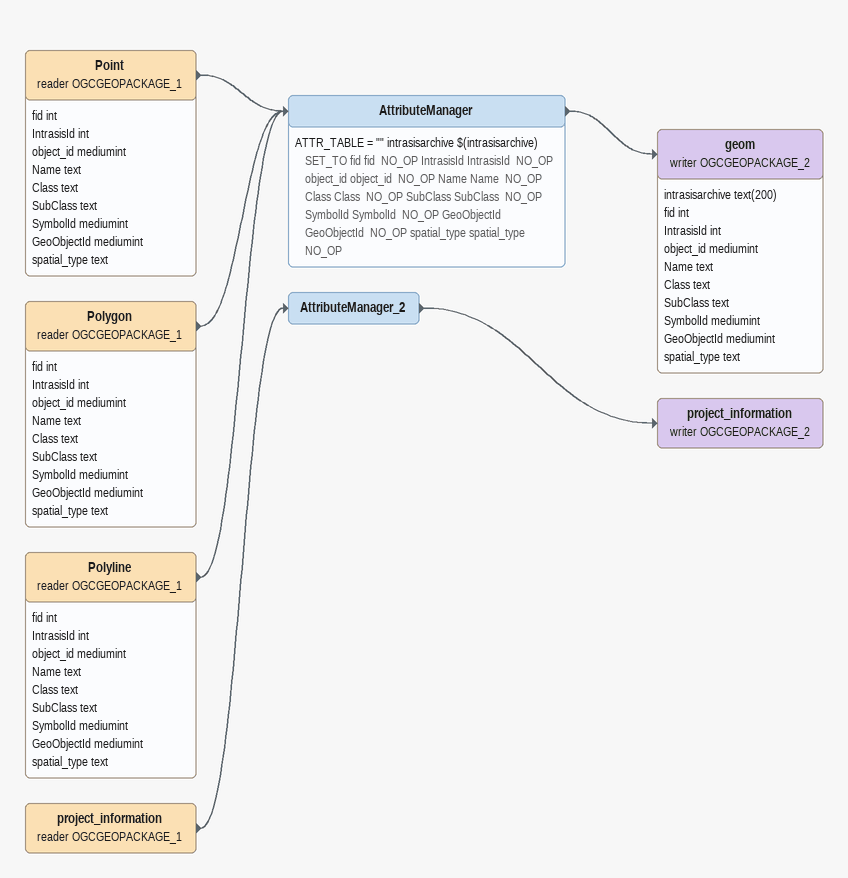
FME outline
Point (reader OGCGEOPACKAGE_1)
    attributes: fid int, IntrasisId int, object_id mediumint, Name text, Class text, SubClass text, SymbolId mediumint, GeoObjectId mediumint, spatial_type text
    -> AttributeManager
Polygon (reader OGCGEOPACKAGE_1)
    attributes: fid int, IntrasisId int, object_id mediumint, Name text, Class text, SubClass text, SymbolId mediumint, GeoObjectId mediumint, spatial_type text
    -> AttributeManager
Polyline (reader OGCGEOPACKAGE_1)
    attributes: fid int, IntrasisId int, object_id mediumint, Name text, Class text, SubClass text, SymbolId mediumint, GeoObjectId mediumint, spatial_type text
    -> AttributeManager
AttributeManager
    ATTR_TABLE = "" intrasisarchive $(intrasisarchive) SET_TO fid fid  NO_OP IntrasisId IntrasisId  NO_OP object_id object_id  NO_OP Name Name  NO_OP Class Class  NO_OP SubClass SubClass  NO_OP SymbolId SymbolId  NO_OP GeoObjectId GeoObjectId  NO_OP spatial_type spatial_type  NO_OP
    -> geom (writer OGCGEOPACKAGE_2)
geom (writer OGCGEOPACKAGE_2)
    attributes: intrasisarchive text(200), fid int, IntrasisId int, object_id mediumint, Name text, Class text, SubClass text, SymbolId mediumint, GeoObjectId mediumint, spatial_type text
project_information (reader OGCGEOPACKAGE_1)
    -> AttributeManager_2
AttributeManager_2
    -> project_information (writer OGCGEOPACKAGE_2)
project_information (writer OGCGEOPACKAGE_2)
